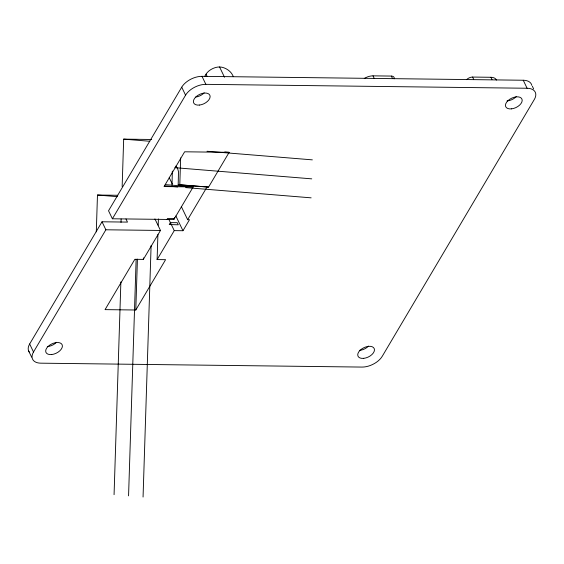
<?xml version="1.0" encoding="UTF-8"?>
<svg xmlns="http://www.w3.org/2000/svg" width="564" height="564" viewBox="0 0 564 564"><rect width="100%" height="100%" fill="white"/><g stroke="black" fill="none" stroke-linecap="round" stroke-linejoin="round"><path stroke-width="0.85" d="M96.296 231.853L97.473 195.038L117.721 195.285M121.006 222.427L121.119 218.98M122.155 186.472L123.671 139.139L151.674 139.477M114.069 494.67L120.879 281.88M128.564 495.855L136.135 259.32M154.924 218.902L160.479 230.457L143.341 259.405L134.852 259.299L105.052 309.629L135.797 310.003L137.426 259.123M143.341 259.405L143.39 257.84M143.059 497.039L151.103 245.552M135.797 310.003L165.597 259.673L157.109 259.574L157.906 234.561M158.209 225.184L158.406 218.931M172.006 185.281L172.337 171.089M174.509 217.57L174.473 218.529L167.593 218.444L167 219.445M224.775 151.977L229.153 152.336L208.567 187.1L178.189 184.731L178.485 171.59L177.604 168.523L175.806 166.077M208.567 187.1L179.796 184.752L180.656 157.92M29.688 352.599A16.293 9.369 -25.7 0 1 29.652 343.991L102.021 221.786L127.485 222.096L125.969 218.945M531.817 85.368A16.293 9.369 -25.7 0 0 523.244 80.243L202.004 76.337A16.293 9.369 -25.7 0 0 181.721 87.18L108.535 210.774L112.391 218.783L173.881 219.53L193.198 186.91L165.294 184.632M523.244 80.243L527.093 88.252A16.293 9.369 -25.7 0 1 534.348 99.426L382.279 356.244A16.293 9.369 -25.7 0 1 361.996 367.079L40.756 363.174A16.293 9.369 -25.7 0 1 33.509 351.999L105.87 229.788L102.021 221.786M112.391 218.783L185.57 95.182A16.293 9.369 -25.7 0 1 205.86 84.346L527.093 88.252M204.704 76.45L206.043 74.187A10.864 6.246 -25.7 0 1 219.565 66.961A10.864 6.726 30.6 0 1 232.594 75.082L233.362 76.669M157.109 259.574L174.248 230.62L168.911 219.537M174.248 230.62L182.969 230.725L189.483 219.72L187.65 219.699L206.967 187.079M364.266 78.481A10.864 6.246 -25.7 0 1 373.001 75.851L391.353 76.077A5.428 3.123 -25.7 0 1 394.194 78.791M466.597 79.672A5.428 3.123 -25.7 0 1 472.583 77.064L490.941 77.289A10.864 6.246 -25.7 0 1 496.454 80.088M229.153 152.336L184.639 151.794L164.053 186.557L193.198 186.91M178.189 184.731L179.796 184.752M105.87 229.788L160.479 230.457M123.671 139.139L149.791 141.268M207.009 151.258L312.35 159.859M174.798 167.67L311.744 178.851M164.533 185.866L177.702 186.945M185.605 187.586L311.131 197.837M97.473 195.038L117.326 196.66M28.63 350.97L31.647 357.16M532.353 86.257L533.636 88.922M490.941 77.289L492.019 79.538M472.583 77.064L473.668 79.32M391.353 76.077L392.438 78.333M373.001 75.851L374.08 78.107M219.565 66.961L224.5 77.226M206.043 74.187L207.178 76.556M202.004 76.337L205.86 84.346M181.721 87.18L185.57 95.182M169.242 177.667L172.274 183.956M181.298 206.494L187.65 219.699M175.862 215.97L182.969 230.725M173.642 219.029L173.881 219.53M29.652 343.991L33.509 351.999M368.539 346.099A8.961 5.154 -25.7 0 1 359.353 350.378M56.478 342.299A8.961 5.154 -25.7 0 1 47.291 346.585M204.196 92.827A8.961 5.154 -25.7 0 1 195.757 97.036M516.257 96.62A8.961 5.154 -25.7 0 1 507.071 100.9M170.398 222.618L169.256 224.535L178.287 224.796L177.279 222.695L170.398 222.618M363.752 358.344A8.961 5.154 -25.7 0 0 374.235 348.608A8.961 5.154 -25.7 0 0 360.304 350.103A8.961 5.154 -25.7 0 0 363.752 358.344M51.691 354.544A8.961 5.154 -25.7 0 0 62.174 344.808A8.961 5.154 -25.7 0 0 48.243 346.31A8.961 5.154 -25.7 0 0 51.691 354.544M199.409 105.066A8.961 5.154 -25.7 0 0 209.893 95.33A8.961 5.154 -25.7 0 0 195.962 96.832A8.961 5.154 -25.7 0 0 199.409 105.066M511.47 108.866A8.961 5.154 -25.7 0 0 521.954 99.13A8.961 5.154 -25.7 0 0 508.023 100.625A8.961 5.154 -25.7 0 0 511.47 108.866"/></g></svg>
